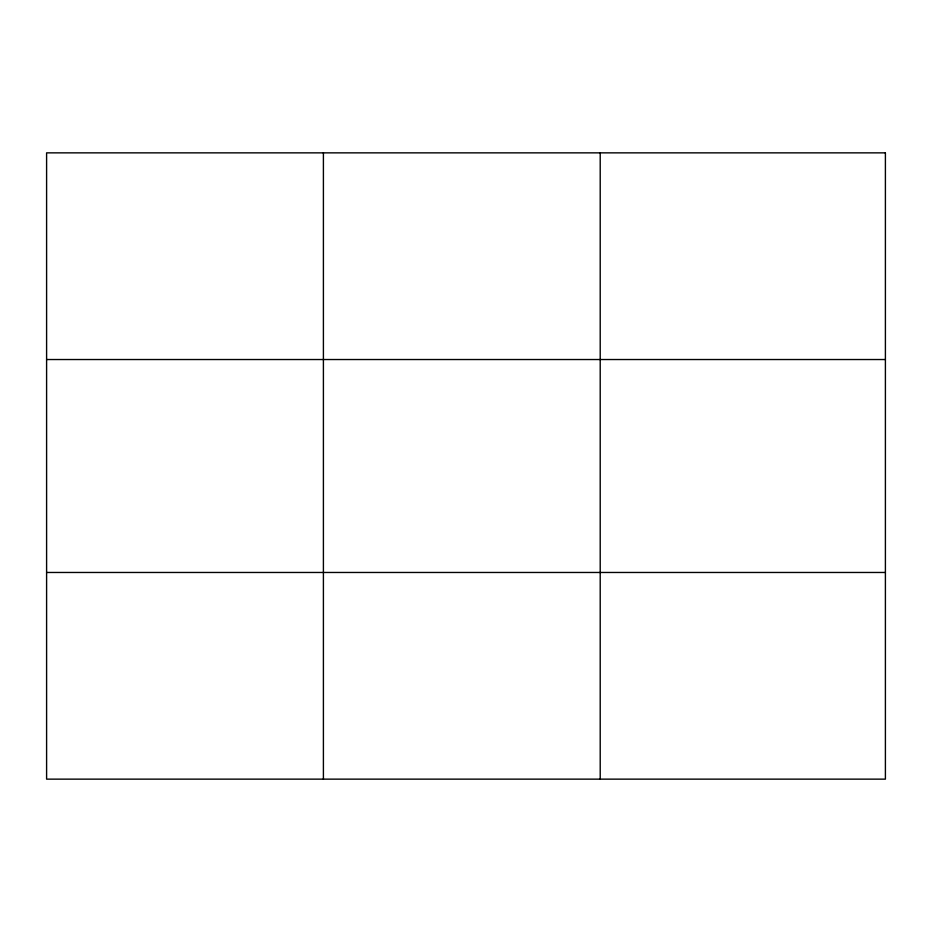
<?xml version="1.0" encoding="UTF-8"?>
<svg xmlns="http://www.w3.org/2000/svg" width="932" height="932" viewBox="0 0 932 932"><rect width="100%" height="100%" fill="white"/><g stroke="black" fill="none" stroke-linecap="round" stroke-linejoin="round"><path stroke-width="1.4" d="M323.404 152.86L323.404 779.14M600.208 152.86L600.208 779.14M46.6 359.531L885.4 359.531M46.6 572.469L885.4 572.469M885.4 152.86L885.4 779.14L46.6 779.14L46.6 152.86L885.4 152.86"/></g></svg>
